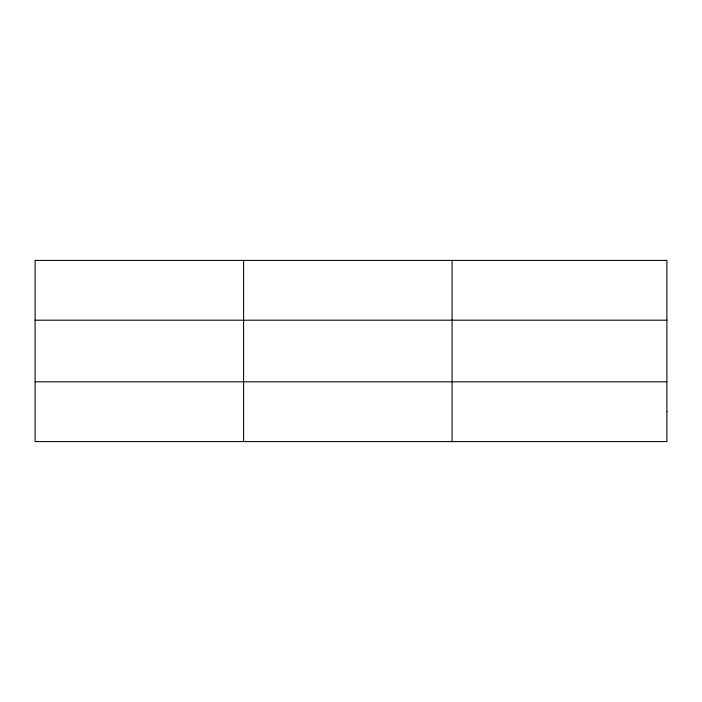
<?xml version="1.0" encoding="UTF-8"?>
<svg xmlns="http://www.w3.org/2000/svg" width="702" height="702" viewBox="0 0 702 702"><rect width="100%" height="100%" fill="white"/><g stroke="black" fill="none" stroke-linecap="round" stroke-linejoin="round"><path stroke-width="1.05" d="M243.594 260.407L243.594 441.593M452.088 260.407L452.088 441.593M35.1 320.2L666.9 320.2M35.1 381.8L666.9 381.8M666.9 411.697L666.9 441.593L35.1 441.593L35.1 260.407L666.9 260.407L666.9 411.697"/></g></svg>
